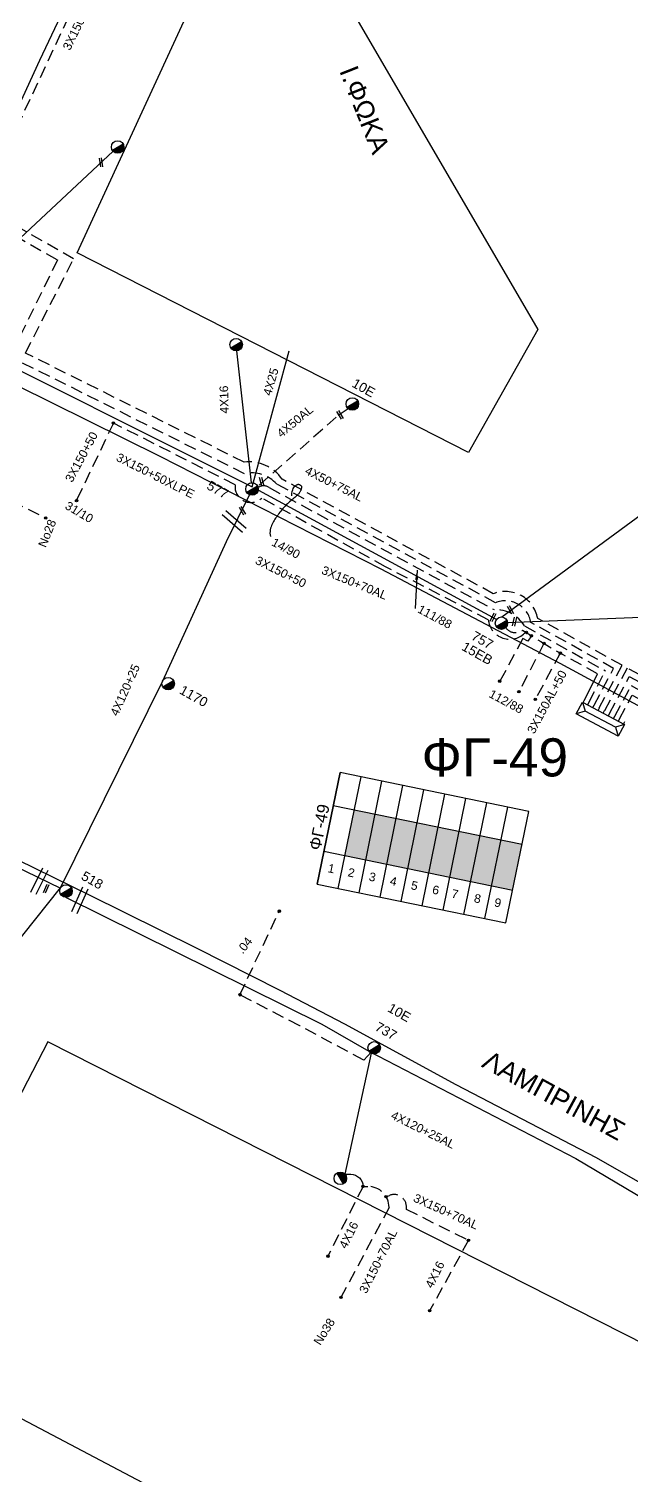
# Model space of a CAD drawing. Header units: millimetres. Extents: x 2087 to 5289, y 222 to 1137.
# Drawn here: x 2637.3 to 2700.6, y 467.4 to 619.2 of the extents above; entities that cross this region are included whole.
import ezdxf
from ezdxf.enums import TextEntityAlignment as Align

# ---------------------------------------------------------------- set-up
doc = ezdxf.new("R2010")
doc.units = ezdxf.units.MM
doc.linetypes.add('DASHED', pattern=[19.05, 12.7, -6.35])
for name, color, linetype in [('Άγνωστα', 7, 'Continuous'), ('Ασφαλειοκιβώτια Χ.Τ 9 αναχωρήσεων', 7, 'Continuous'), ('Γυμνά εναέρια ΧΤ και ΦΟΠ (3Φ)   4x50+16AL', 7, 'Continuous'), ('Εναέρια παροχή ΧΤ 4x16', 7, 'SYN_LINE'), ('Επιγραφές - Σχήματα', 7, 'Continuous'), ('Καλώδια ΧΤ   3x150+50CU', 7, 'DASHED'), ('Καλώδια ΧΤ   3x150+70AL', 7, 'DASHED'), ('Καλώδια ΧΤ   3x150AL+50CU', 7, 'DASHED'), ('Καλώδια ΧΤ   4x50AL', 7, 'DASHED'), ('Μηχανική τομή', 7, 'Continuous'), ('Στύλος ΦΜ', 7, 'Continuous'), ('Στύλος ΦΜ @ 1', 7, 'Continuous'), ('Συνδέσεις', 7, 'Continuous'), ('Συνεστραμμένα ΧΤ   3x70+54.6+25 AL', 7, 'SYN_LINE'), ('Συνεστραμμενα ΧΤ  4Χ120+25 Al', 7, 'Continuous'), ('Τομή', 7, 'Continuous'), ('Υποσταθμός πόλεως', 7, 'Continuous'), ('Υπόβαθρο ΔΕΗ', 7, 'Continuous'), ('Υπόγεια Καλώδια Δικτύου ΧΤ   .04', 7, 'DASHED'), ('Υπόγεια καλώδια Παροχών ΧΤ   4x25', 7, 'DASHED')]:
    doc.layers.add(name, color=color, linetype=linetype)
doc.styles.add('arial', font='arial.ttf')
doc.styles.get("Standard").update_dxf_attribs({"font": 'arial.ttf'})
doc.linetypes.add('SYN_LINE', pattern='A,0.5,-0.0001,["/\\/\\/\\/",Standard,S=0.1,R=0,X=0,Y=-0.05],-0.25', length=0.7501)
doc.dimstyles.new('ISO-25', dxfattribs={"dimtxt": 2.5, "dimasz": 2.5, "dimexe": 1.25, "dimexo": 0.625, "dimtad": 1, "dimtxsty": 'Standard', "dimcen": 2.5, "dimadec": 0, "dimazin": 0, "dimtfac": 1, "dimtmove": 0, "dimatfit": 3, "dimfxl": 1, "dimarcsym": 0})

# ---------------------------------------------------------------- blocks, each defined once
blk = doc.blocks.new('ΤΟΜΗ')
at = {"layer": 'Τομή', "ltscale": 40}
for p, q in [((-5.68, 0), (5.68, 0)), ((5.68, -2.33), (-5.68, -2.33))]:
    blk.add_line(p, q, dxfattribs=at)
blk = doc.blocks.new('ΜΗΧΑΝΙΚΗ ΤΟΜΗ')
at = {"layer": 'Μηχανική τομή', "ltscale": 40}
for p, q in [((-1.89, 0.78), (1.89, 0.78)), ((1.89, 0), (-1.89, 0))]:
    blk.add_line(p, q, dxfattribs=at)
blk = doc.blocks.new('ΥΠΑΡΧΩΝ ΤΣΙΜΕΝΤΕΝΙΟΣ ΣΤΥΛΟΣ')
at = {"layer": 'Στύλος ΦΜ'}
blk.add_hatch(color=7, dxfattribs=at).paths.add_polyline_path([(-1.29, -2.28, 0.574793), (2.62, 0, 0.268822), (1.3, 2.27)])
at = {"layer": 'Στύλος ΦΜ', "color": 7}
blk.add_line((-1.29, -2.28), (1.3, 2.27), dxfattribs=at)
blk.add_circle((0, 0), 2.62, dxfattribs=at)
at = {"layer": 'Στύλος ΦΜ', "flags": 4}
for tag, p in [('ΤΥΠΟΣ', (-4.91, 3.03)), ('ΑΡΙΘΜΟΣ', (-4.68, 8.05))]:
    blk.add_attdef(tag, p, '', height=4, dxfattribs=at)
blk = doc.blocks.new('_ΣΥΝΔΕΣΗ')
at = {"layer": 'Συνδέσεις', "linetype": 'SYN_LINE', "ltscale": 40}
blk.add_hatch(color=256, dxfattribs=at).paths.add_polyline_path([(0.5, -0.01, 1), (-0.5, -0.01, 1)])
at = {"layer": 'Συνδέσεις'}
blk.add_circle((0, -0.01), 0.5, dxfattribs=at)
blk = doc.blocks.new('ΑΣΦΑΛΕΙΟΚΙΒΩΤΙΟ ΥΠΟΣΤΑΘΜΟΥ 9 ΑΝΑΧΩΡΗΣΕΩΝ')
at = {"layer": 'Ασφαλειοκιβώτια Χ.Τ 9 αναχωρήσεων', "ltscale": 40}
for p, q in [((-23.8, 40.36), (24.02, 40.36)), ((-9.72, 40.36), (-9.72, -40.64)), ((9.94, 40.36), (9.94, -40.64)), ((-23.8, 31.36), (24.02, 31.36)), ((-23.8, 22.36), (24.02, 22.36)), ((-23.8, 13.36), (24.02, 13.36)), ((-23.8, 4.36), (24.02, 4.36)), ((-23.8, -4.64), (24.02, -4.64)), ((-23.8, -13.64), (24.02, -13.64)), ((-23.8, -22.64), (24.02, -22.64)), ((-23.8, -31.64), (24.02, -31.64))]:
    blk.add_line(p, q, dxfattribs=at)
at = {"layer": 'Ασφαλειοκιβώτια Χ.Τ 9 αναχωρήσεων'}
blk.add_lwpolyline([(-23.8, -40.64), (24.02, -40.64), (24.02, 40.36), (-23.8, 40.36)], close=True, dxfattribs=at)
for s, p in [('1', (-17.96, 37.24)), ('2', (-17.96, 28.67)), ('3', (-17.96, 19.6)), ('4', (-17.96, 10.58)), ('5', (-17.96, 1.57)), ('6', (-17.96, -7.57)), ('7', (-17.96, -15.81)), ('8', (-17.96, -25.5)), ('9', (-17.96, -34.19))]:
    blk.add_text(s, height=3.6, rotation=270, dxfattribs=at).set_placement(p)
at = {"layer": 'Ασφαλειοκιβώτια Χ.Τ 9 αναχωρήσεων', "ltscale": 40}
for tag, height, p in [('ΟΝΟΜΑ', 5, (-0.16, 44.31)), ('ΚΕΙΜΕΝΟ 1', 2, (17.06, 35.59)), ('ΚΕΙΜΕΝΟ 2', 2, (17.06, 26.88)), ('ΚΕΙΜΕΝΟ 3', 2, (17.06, 17.69)), ('ΚΕΙΜΕΝΟ 4', 2, (17.06, 8.71)), ('ΚΕΙΜΕΝΟ 5', 2, (17.06, -0.13)), ('ΚΕΙΜΕΝΟ 6', 2, (17.06, -9.05)), ('ΚΕΙΜΕΝΟ 7', 2, (17.06, -18.13)), ('ΚΕΙΜΕΝΟ 8', 2, (17.06, -26.85)), ('ΚΕΙΜΕΝΟ 9', 2, (17.06, -35.99)), ('ΣΧ', 2, (-0.1, -42.64))]:
    blk.add_attdef(tag, text='', height=height, dxfattribs=at).set_placement(p, align=Align.MIDDLE_CENTER)
blk = doc.blocks.new('ΥΠΟΣΤΑΘΜΟΣ ΠΟΛΕΩΣ 9 ΑΝΑΧΩΡΗΣΕΩΝ')
at = {"layer": 'Υποσταθμός πόλεως', "ltscale": 40}
for p, q in [((-9.63, -2.82), (-9.63, -4)), ((-7.12, -2.82), (-7.12, -4)), ((-4.84, -2.82), (-4.84, -4)), ((-2.36, -2.82), (-2.36, -4)), ((0.09, -2.82), (0.09, -4)), ((2.55, -2.82), (2.55, -4)), ((5.02, -2.82), (5.02, -4)), ((7.48, -2.82), (7.48, -4)), ((9.61, -2.82), (9.61, -4))]:
    blk.add_line(p, q, dxfattribs=at)
blk.add_lwpolyline([(-10.02, 2.82), (10.02, 2.82), (10.02, -2.82), (-10.02, -2.82)], close=True, dxfattribs=at)
for points in [[(-7.21, 0), (-10.02, 2.82)], [(-10.02, -2.82), (-7.21, 0)], [(-7.21, 0), (7.21, 0)], [(7.21, 0), (10.02, 2.82)], [(10.02, -2.82), (7.21, 0)]]:
    blk.add_lwpolyline(points, dxfattribs=at)
at = {"layer": 'Υποσταθμός πόλεως', "linetype": 'SYN_LINE', "ltscale": 40, "flags": 1}
for tag, p in [('ΜΕΤΑΣΧΗΜΑΤΙΣΜΟΣ', (10.79, 1.71)), ('ΙΣΧΥΣ', (10.77, -1.08)), ('ΑΡΙΘΜΟΣ', (10.89, -3.8))]:
    blk.add_attdef(tag, p, '', height=1.8, dxfattribs=at)

msp = doc.modelspace()

# ---------------------------------------------------------------- hatches: boundary and pattern name
at = {"layer": 'Ασφαλειοκιβώτια Χ.Τ 9 αναχωρήσεων'}
h = msp.add_hatch(color=2, dxfattribs=at)
h.dxf.hatch_style = 1
h.paths.add_polyline_path([(2671.49, 537.25), (2670.5, 532.44), (2672.7, 531.98), (2673.69, 536.8)])
h = msp.add_hatch(color=1, dxfattribs=at)
h.dxf.hatch_style = 1
h.paths.add_polyline_path([(2673.69, 536.8), (2672.7, 531.98), (2674.91, 531.53), (2675.9, 536.34)])
h = msp.add_hatch(color=85, dxfattribs=at)
h.dxf.hatch_style = 1
h.paths.add_polyline_path([(2675.9, 536.34), (2674.91, 531.53), (2677.11, 531.08), (2678.1, 535.89)])
h = msp.add_hatch(color=173, dxfattribs=at)
h.dxf.hatch_style = 1
h.paths.add_polyline_path([(2680.3, 535.44), (2679.32, 530.63), (2681.52, 530.17), (2682.51, 534.99)])
h = msp.add_hatch(color=27, dxfattribs=at)
h.dxf.hatch_style = 1
h.paths.add_polyline_path([(2682.51, 534.99), (2681.52, 530.17), (2683.72, 529.72), (2684.71, 534.53)])
h = msp.add_hatch(color=5, dxfattribs=at)
h.dxf.hatch_style = 1
h.paths.add_polyline_path([(2684.71, 534.53), (2683.72, 529.72), (2685.93, 529.27), (2686.92, 534.08)])
h = msp.add_hatch(color=30, dxfattribs=at)
h.dxf.hatch_style = 1
h.paths.add_polyline_path([(2686.92, 534.08), (2685.93, 529.27), (2688.13, 528.82), (2689.12, 533.63)])
at = {"layer": 'Επιγραφές - Σχήματα'}
h = msp.add_hatch(color=6, dxfattribs=at)
h.dxf.hatch_style = 1
h.paths.add_polyline_path([(2678.1, 535.89), (2677.11, 531.08), (2679.32, 530.63), (2680.3, 535.44)])

# ---------------------------------------------------------------- linework, layer by layer
at = {"layer": 'Άγνωστα', "color": 5, "linetype": 'SYN_LINE', "ltscale": 10}
msp.add_lwpolyline([(2627.13, 588.65), (2646.16, 606.37)], dxfattribs=at)
at = {"layer": 'Άγνωστα', "color": 6}
for points in [[(2686.99, 557.49), (2733.42, 591.57)], [(2695.68, 548.77), (2697.06, 551.52)]]:
    msp.add_lwpolyline(points, dxfattribs=at)
at = {"layer": 'Άγνωστα'}
msp.add_lwpolyline([(2664.92, 570.21), (2664.94, 570.46), (2664.97, 570.66), (2665.02, 570.83), (2665.08, 570.97), (2665.14, 571.08), (2665.21, 571.17), (2665.28, 571.23), (2665.34, 571.28), (2665.39, 571.33), (2665.44, 571.36), (2665.48, 571.38), (2665.52, 571.4), (2665.56, 571.4), (2665.59, 571.41), (2665.62, 571.41), (2665.65, 571.4), (2665.69, 571.39), (2665.72, 571.38), (2665.76, 571.37), (2665.79, 571.35), (2665.82, 571.33), (2665.85, 571.31), (2665.88, 571.29), (2665.9, 571.26), (2665.92, 571.23), (2665.93, 571.2), (2665.94, 571.16), (2665.94, 571.12), (2665.94, 571.09), (2665.94, 571.04), (2665.93, 571), (2665.92, 570.95), (2665.91, 570.91), (2665.9, 570.86), (2665.88, 570.81), (2665.86, 570.76), (2665.83, 570.71), (2665.8, 570.65), (2665.77, 570.6), (2665.73, 570.54), (2665.69, 570.48), (2665.65, 570.42), (2665.59, 570.36), (2665.53, 570.3), (2665.47, 570.24), (2665.4, 570.17), (2665.32, 570.1), (2665.23, 570.02), (2665.13, 569.94), (2665.03, 569.86), (2664.92, 569.77), (2664.81, 569.68), (2664.7, 569.58), (2664.58, 569.47), (2664.46, 569.36), (2664.34, 569.25), (2664.22, 569.13), (2664.11, 569), (2663.99, 568.87), (2663.88, 568.74), (2663.78, 568.6), (2663.67, 568.47), (2663.58, 568.34), (2663.48, 568.21), (2663.39, 568.09), (2663.31, 567.97), (2663.23, 567.86), (2663.15, 567.74), (2663.08, 567.62), (2663.01, 567.5), (2662.95, 567.38), (2662.88, 567.24), (2662.81, 567.1), (2662.75, 566.95), (2662.7, 566.79), (2662.66, 566.63), (2662.64, 566.46), (2662.63, 566.29), (2662.65, 566.11), (2662.69, 565.94)], dxfattribs=at)
at = {"layer": 'Άγνωστα', "color": 27, "linetype": 'SYN_LINE', "ltscale": 10}
msp.add_lwpolyline([(2687.6, 556.91), (2732.2, 558.68)], dxfattribs=at)
at = {"layer": 'Άγνωστα', "color": 1, "linetype": 'SYN_LINE', "ltscale": 10}
msp.add_lwpolyline([(2673.27, 511.69), (2670.51, 499.01), (2670.51, 499.01), (2670.51, 499.01), (2671.12, 499, -0.431604)], format="xyb", dxfattribs=at)
at = {"layer": 'Άγνωστα', "color": 1}
msp.add_lwpolyline([(2671.12, 499, -0.39516), (2672.42, 497.72, 0.958498)], format="xyb", dxfattribs=at)
at = {"layer": 'Άγνωστα', "color": 1, "linetype": 'DASHED', "ltscale": 0.1}
for points in [[(2672.42, 497.72), (2668.72, 490.4)], [(2683.49, 492.06), (2679.41, 484.67)]]:
    msp.add_lwpolyline(points, dxfattribs=at)
at = {"layer": 'Γυμνά εναέρια ΧΤ και ΦΟΠ (3Φ)   4x50+16AL', "color": 27, "linetype": 'Continuous', "ltscale": 0.1}
msp.add_lwpolyline([(2686.43, 557.23), (2661.08, 570.96)], dxfattribs=at)
at = {"layer": 'Εναέρια παροχή ΧΤ 4x16', "color": 27, "ltscale": 10}
msp.add_lwpolyline([(2660.7, 571.56), (2659.14, 585.42)], dxfattribs=at)
at = {"layer": 'Καλώδια ΧΤ   3x150+50CU', "color": 27, "linetype": 'DASHED', "ltscale": 0.1}
msp.add_lwpolyline([(2661.38, 571.08, -0.307722), (2662.56, 571.06), (2686.19, 558.26)], format="xyb", dxfattribs=at)
at = {"layer": 'Καλώδια ΧΤ   3x150+50CU', "color": 6, "linetype": 'DASHED', "ltscale": 0.1}
for points in [[(2687.41, 556.37, 0.440065), (2689.17, 556.11, 9.728881)], [(2697.03, 551.53, 0.054309), (2697.03, 551.53), (2692.94, 553.8)]]:
    msp.add_lwpolyline(points, format="xyb", dxfattribs=at)
for points in [[(2689.17, 556.11), (2691.08, 554.91)], [(2690.1, 555.52), (2689.72, 554.93), (2689.21, 555.21), (2686.8, 550.75)], [(2691.42, 554.71), (2688.82, 549.7)], [(2691.08, 554.91), (2693, 553.77)], [(2693.13, 553.68), (2690.51, 548.83)]]:
    msp.add_lwpolyline(points, dxfattribs=at)
at = {"layer": 'Καλώδια ΧΤ   3x150+50CU', "color": 27, "linetype": 'DASHED', "ltscale": 0.1}
for points in [[(2689.37, 556.55), (2697.87, 551.83)], [(2696.15, 548.52), (2697.87, 551.83)]]:
    msp.add_lwpolyline(points, dxfattribs=at)
at = {"layer": 'Καλώδια ΧΤ   3x150+50CU', "color": 85, "ltscale": 0.1}
msp.add_lwpolyline([(2757.21, 487.67), (2747.34, 500.23, 0.500377), (2747.39, 502.32), (2748.01, 503.9), (2732.01, 524.74, 0.193653), (2729.97, 527.18), (2726.05, 531.84, 0.293651), (2724.02, 533.95), (2716.03, 543.69), (2708.93, 547.38, 0.176212), (2706.5, 548.7), (2700.16, 552.13), (2697.78, 547.65)], format="xyb", dxfattribs=at)
at = {"layer": 'Καλώδια ΧΤ   3x150+50CU', "color": 27, "linetype": 'DASHED', "ltscale": 0.1}
msp.add_arc((2686.32, 554.7), 3.56, 31.3276, 92.0739, dxfattribs=at)
at = {"layer": 'Καλώδια ΧΤ   3x150+70AL', "color": 5, "linetype": 'DASHED', "ltscale": 0.1}
msp.add_lwpolyline([(2635.28, 607.22), (2643.02, 623.73), (2647.06, 632.39), (2652.54, 644.13), (2645.22, 647.86)], dxfattribs=at)
at = {"layer": 'Καλώδια ΧΤ   3x150+70AL', "color": 62, "ltscale": 0.1}
msp.add_lwpolyline([(2633.43, 602.56), (2632.08, 600.11), (2632.51, 599.42), (2640.32, 594.96), (2635.08, 584.36), (2630.82, 575.75), (2627.22, 567.78), (2620.48, 553.72), (2616.48, 545.38, -0.074305), (2616.48, 545.38, 0.496785), (2612.1, 538.91), (2609.75, 533.76), (2580.95, 548.23), (2578.42, 543.26)], format="xyb", dxfattribs=at)
at = {"layer": 'Καλώδια ΧΤ   3x150+70AL', "color": 5, "linetype": 'DASHED', "ltscale": 0.1}
msp.add_lwpolyline([(2697.23, 547.94), (2699.62, 552.42), (2690.76, 557.34, 0.466946), (2686.1, 559.93), (2663.92, 571.94, 0.279224), (2659.92, 573.73), (2636.95, 585.19), (2642.01, 595.09), (2633.21, 600.11), (2634.22, 602.29)], format="xyb", dxfattribs=at)
at = {"layer": 'Καλώδια ΧΤ   3x150+70AL', "color": 1, "ltscale": 0.1}
for points in [[(2672.42, 497.72), (2672.92, 497.72, -0.413099), (2675.15, 495.51), (2670.09, 486.06)], [(2674.83, 496.64), (2675.18, 496.78, -0.589815), (2676.95, 495.33), (2683.49, 492.06)]]:
    msp.add_lwpolyline(points, format="xyb", dxfattribs=at)
at = {"layer": 'Καλώδια ΧΤ   3x150AL+50CU', "color": 30, "linetype": 'DASHED', "ltscale": 0.1}
msp.add_lwpolyline([(2696.69, 548.23), (2698.74, 552.09), (2690.05, 556.91, 0.480577), (2686.32, 558.98), (2663.36, 571.42, 0.270577), (2659.95, 572.52), (2636.27, 584.33, 0.370652), (2634.59, 586.2), (2616.98, 595.36, 0.586623), (2615.91, 597.36), (2606.55, 602.35, 0.282004), (2603.97, 602.73), (2562.58, 623.94, 0.485848), (2561.67, 626.03), (2555.61, 629.15), (2558.08, 633.93, -0.490413), (2558.66, 634.55), (2561.36, 633.16)], format="xyb", dxfattribs=at)
at = {"layer": 'Καλώδια ΧΤ   3x150AL+50CU', "color": 6, "linetype": 'DASHED', "ltscale": 0.1}
msp.add_lwpolyline([(2689.5, 555.9), (2689.5, 555.9, -0.652536), (2685.57, 557.2), (2674.77, 562.75), (2661.78, 569.97, -0.701816), (2658.97, 571.36), (2646.18, 577.84), (2642.3, 569.7)], format="xyb", dxfattribs=at)
at = {"layer": 'Καλώδια ΧΤ   3x150AL+50CU', "color": 173, "linetype": 'DASHED', "ltscale": 0.1}
msp.add_lwpolyline([(2698.32, 547.36), (2700.38, 551.23), (2706.34, 548.01, -0.272496), (2708.56, 546.8), (2715.82, 543.03), (2723.7, 533.41, -0.268545), (2725.28, 531.49), (2729.39, 526.6, -0.250356), (2731.3, 524.32), (2746.84, 504.06), (2745.99, 502.26, -0.610888), (2746.19, 501.81)], format="xyb", dxfattribs=at)
at = {"layer": 'Καλώδια ΧΤ   3x150AL+50CU', "color": 1, "linetype": 'DASHED', "ltscale": 0.1}
msp.add_lwpolyline([(2698.86, 547.07), (2700.58, 550.28), (2706, 547.35, -0.270729), (2707.99, 546.27), (2715.62, 542.3), (2723.45, 532.75, -0.245335), (2724.72, 531.18), (2729.18, 525.86, -0.255976), (2730.74, 524.01), (2740.31, 511.53), (2745.99, 504.13), (2734.38, 480.52, 0.542259), (2734.35, 479.29)], format="xyb", dxfattribs=at)
at = {"layer": 'Καλώδια ΧΤ   3x150AL+50CU', "color": 2, "linetype": 'DASHED', "ltscale": 0.1}
msp.add_lwpolyline([(2699.37, 546.8), (2700.69, 549.29), (2705.77, 546.59, -0.715724), (2707.34, 545.68)], format="xyb", dxfattribs=at)
at = {"layer": 'Καλώδια ΧΤ   4x50AL', "color": 27, "ltscale": 0.1}
msp.add_lwpolyline([(2670.85, 579.34), (2669.6, 578.47), (2661.08, 570.96)], dxfattribs=at)
at = {"layer": 'Καλώδια ΧΤ   4x50AL', "color": 5, "ltscale": 0.1}
msp.add_lwpolyline([(2630.37, 572.13), (2639.07, 567.89)], dxfattribs=at)
at = {"layer": 'Συνεστραμμένα ΧΤ   3x70+54.6+25 AL', "color": 27, "linetype": 'SYN_LINE', "ltscale": 10}
for points in [[(2627.28, 587.86), (2660.75, 571.16)], [(2535.14, 583.97), (2547.32, 576.69), (2578.82, 559.54), (2616.02, 540.96), (2640.62, 529.01)]]:
    msp.add_lwpolyline(points, dxfattribs=at)
at = {"layer": 'Συνεστραμμενα ΧΤ  4Χ120+25 Al', "color": 151, "linetype": 'SYN_LINE', "ltscale": 10}
msp.add_lwpolyline([(2632.82, 519.29), (2640.63, 529.04), (2651.37, 550.8), (2658.06, 565.42), (2660.47, 570.31)], dxfattribs=at)
at = {"layer": 'Συνεστραμμενα ΧΤ  4Χ120+25 Al', "color": 1, "linetype": 'SYN_LINE', "ltscale": 10}
msp.add_lwpolyline([(2641.17, 528.07), (2668.09, 514.76), (2673.02, 511.93), (2694.76, 500.64), (2694.76, 500.64), (2711.63, 490.66), (2734.04, 478.96)], dxfattribs=at)
at = {"layer": 'Υπόβαθρο ΔΕΗ'}
for points in [[(2631.64, 601.26), (2560.2, 635.61), (2581.7, 677.04), (2651.31, 643.49), (2645.64, 631.14), (2638.42, 615.88), (2634.11, 606.59), (2631.64, 601.26)], [(2639.31, 512.89), (2622.58, 480.66), (2700.53, 439.59), (2717.44, 473.34)]]:
    msp.add_lwpolyline(points, close=True, dxfattribs=at)
for points in [[(2657.71, 628.97), (2666.35, 629.51), (2690.76, 587.67), (2683.5, 574.74), (2642.38, 595.72), (2657.71, 628.97)], [(2636, 581.83), (2651.05, 574.36), (2674.29, 562.55), (2693.1, 552.64), (2714.91, 540.84), (2738.25, 511.64), (2733.9, 502.04), (2732.02, 503.37), (2723.18, 485.69), (2708.08, 494.36), (2696.94, 500.72), (2696.94, 500.72), (2682.21, 508.37), (2670.5, 514.76), (2663.71, 518.29), (2654.9, 522.71), (2643.69, 528.3), (2632.31, 533.86), (2620.21, 540.28), (2617.28, 541.88), (2619.6, 547.22), (2626.86, 562.81), (2633.27, 576.33), (2636, 581.83)]]:
    msp.add_lwpolyline(points, dxfattribs=at)
at = {"layer": 'Υπόγεια Καλώδια Δικτύου ΧΤ   .04', "color": 1, "ltscale": 0.1}
for points in [[(2659.47, 517.83), (2663.61, 526.61)], [(2673.25, 511.81), (2672.51, 510.97), (2665.76, 514.58), (2659.47, 517.83)]]:
    msp.add_lwpolyline(points, dxfattribs=at)
at = {"layer": 'Υπόγεια καλώδια Παροχών ΧΤ   4x25', "color": 27, "linetype": 'SYN_LINE', "ltscale": 10}
msp.add_lwpolyline([(2660.75, 571.16), (2664.66, 585.43)], dxfattribs=at)

# ---------------------------------------------------------------- block references
at = {"layer": 'Ασφαλειοκιβώτια Χ.Τ 9 αναχωρήσεων', "xscale": 0.25, "yscale": 0.25, "zscale": 0.25, "rotation": 78.40048782280249}
msp.add_blockref('ΑΣΦΑΛΕΙΟΚΙΒΩΤΙΟ ΥΠΟΣΤΑΘΜΟΥ 9 ΑΝΑΧΩΡΗΣΕΩΝ', (2678.67, 533.24), dxfattribs=at).add_auto_attribs({'ΟΝΟΜΑ': 'ΦΓ-49'})
at = {"layer": 'Μηχανική τομή'}
for p, xscale, yscale, zscale, rotation in [((2644.98, 605.21), 0.2499999999999994, 0.2499999999999994, 0.2499999999999994, 97.89813668636647), ((2669.91, 578.64), 0.2499999999999905, 0.2499999999999905, 0.2499999999999905, 299.8769608853335), ((2661.67, 571.66), 0.2499999999999997, 0.2499999999999997, 0.2499999999999997, 285.3177841252401), ((2659.66, 568.57), 0.2499999999999996, 0.2499999999999996, 0.2499999999999996, 300.6355682507927), ((2687.82, 558.18), 0.2499999999999997, 0.2499999999999997, 0.2499999999999997, 299.876960885336), ((2685.97, 557.48), 0.2499999999999997, 0.2499999999999997, 0.2499999999999997, 243.8488241726164), ((2688.23, 557.02), 0.2499999999999997, 0.2499999999999997, 0.2499999999999997, 257.6064758763804), ((2639.03, 529.01), 0.2499999999999997, 0.2499999999999997, 0.2499999999999997, 245.2524346522103)]:
    msp.add_blockref('ΜΗΧΑΝΙΚΗ ΤΟΜΗ', p, dxfattribs=dict(at, xscale=xscale, yscale=yscale, zscale=zscale, rotation=rotation))
at = {"layer": 'Στύλος ΦΜ @ 1', "ltscale": 40, "xscale": 0.2499999999999998, "yscale": 0.2499999999999998, "zscale": 0.2499999999999998}
for p, rotation in [((2646.64, 606.81), 330.6463124681125), ((2659.08, 586.07), 330.6463124681125), ((2670.02, 498.56), 60.43658789886273)]:
    msp.add_blockref('ΥΠΑΡΧΩΝ ΤΣΙΜΕΝΤΕΝΙΟΣ ΣΤΥΛΟΣ', p, dxfattribs=dict(at, rotation=rotation))
at = {"layer": 'Στύλος ΦΜ @ 1', "ltscale": 40}
ref = msp.add_blockref('ΥΠΑΡΧΩΝ ΤΣΙΜΕΝΤΕΝΙΟΣ ΣΤΥΛΟΣ', (2671.28, 579.84), dxfattribs=dict(at, xscale=0.2499999999999998, yscale=0.2499999999999998, zscale=0.2499999999999998, rotation=330.6463124681125))
ref.add_attrib('ΑΡΙΘΜΟΣ', '10E', (2671.15, 581.71), dxfattribs={"layer": 'Στύλος ΦΜ', "height": 1, "rotation": 330.6463, "flags": 4})
ref = msp.add_blockref('ΥΠΑΡΧΩΝ ΤΣΙΜΕΝΤΕΝΙΟΣ ΣΤΥΛΟΣ', (2660.75, 570.91), dxfattribs=dict(at, xscale=0.2499999999999998, yscale=0.2499999999999998, zscale=0.2499999999999998, rotation=330.6463124681125))
ref.add_attrib('ΑΡΙΘΜΟΣ', '577', (2655.89, 570.98), dxfattribs={"layer": 'Στύλος ΦΜ', "height": 1, "rotation": 330.6463, "flags": 4})
ref = msp.add_blockref('ΥΠΑΡΧΩΝ ΤΣΙΜΕΝΤΕΝΙΟΣ ΣΤΥΛΟΣ', (2686.95, 556.83), dxfattribs=dict(at, xscale=0.2499999999999998, yscale=0.2499999999999998, zscale=0.2499999999999998, rotation=330.6463124681125))
ref.add_attrib('ΤΥΠΟΣ', '15EB', (2682.68, 554.08), dxfattribs={"layer": 'Στύλος ΦΜ', "height": 1, "rotation": 330.6463, "flags": 4})
ref.add_attrib('ΑΡΙΘΜΟΣ', '757', (2683.69, 555.19), dxfattribs={"layer": 'Στύλος ΦΜ', "height": 1, "rotation": 330.6463, "flags": 4})
ref = msp.add_blockref('ΥΠΑΡΧΩΝ ΤΣΙΜΕΝΤΕΝΙΟΣ ΣΤΥΛΟΣ', (2651.94, 550.48), dxfattribs=dict(at, xscale=0.2499999999999998, yscale=0.2499999999999998, zscale=0.2499999999999998, rotation=330.6463124681125))
ref.add_attrib('ΑΡΙΘΜΟΣ', '1170', (2653.03, 549.51), dxfattribs={"layer": 'Στύλος ΦΜ', "height": 1, "rotation": 330.6463, "flags": 4})
ref = msp.add_blockref('ΥΠΑΡΧΩΝ ΤΣΙΜΕΝΤΕΝΙΟΣ ΣΤΥΛΟΣ', (2641.2, 528.72), dxfattribs=dict(at, xscale=0.2499999999999998, yscale=0.2499999999999998, zscale=0.2499999999999998, rotation=330.6463124681125))
ref.add_attrib('ΑΡΙΘΜΟΣ', '518', (2642.71, 530), dxfattribs={"layer": 'Στύλος ΦΜ', "height": 1, "rotation": 330.6463, "flags": 4})
ref = msp.add_blockref('ΥΠΑΡΧΩΝ ΤΣΙΜΕΝΤΕΝΙΟΣ ΣΤΥΛΟΣ', (2673.58, 512.27), dxfattribs=dict(at, xscale=0.2499999999999998, yscale=0.2499999999999998, zscale=0.2499999999999998, rotation=330.6463124681125))
ref.add_attrib('ΤΥΠΟΣ', '10E', (2674.9, 516.14), dxfattribs={"layer": 'Στύλος ΦΜ', "height": 1, "rotation": 330.6463, "flags": 4})
ref.add_attrib('ΑΡΙΘΜΟΣ', '737', (2673.57, 514.17), dxfattribs={"layer": 'Στύλος ΦΜ', "height": 1, "rotation": 330.6463, "flags": 4})
at = {"layer": 'Συνδέσεις', "xscale": 0.25, "yscale": 0.25, "zscale": 0.25}
for p in [(2646.19, 577.84), (2642.31, 569.7), (2639.08, 567.89), (2689.57, 555.86), (2690.1, 555.52), (2691.42, 554.71), (2693.14, 553.69), (2686.78, 550.75), (2688.78, 549.65), (2690.51, 548.83), (2663.62, 526.61), (2659.48, 517.83), (2672.42, 497.73), (2674.84, 496.64), (2683.49, 492.06), (2668.72, 490.4), (2670.09, 486.07), (2679.41, 484.67)]:
    msp.add_blockref('_ΣΥΝΔΕΣΗ', p, dxfattribs=at)
at = {"layer": 'Τομή', "xscale": 0.2499999999999999, "yscale": 0.2499999999999999, "zscale": 0.2499999999999999}
for p, rotation in [((2659.07, 567.72), 319.0832468503967), ((2638.66, 529.62), 243.6291158178267), ((2642.92, 527.63), 246.1510104086139)]:
    msp.add_blockref('ΤΟΜΗ', p, dxfattribs=dict(at, rotation=rotation))
at = {"layer": 'Υποσταθμός πόλεως', "xscale": 0.2499999999997231, "yscale": 0.2499999999997231, "zscale": 0.2499999999997231, "rotation": 151.933376168392}
msp.add_blockref('ΥΠΟΣΤΑΘΜΟΣ ΠΟΛΕΩΣ 9 ΑΝΑΧΩΡΗΣΕΩΝ', (2697.33, 546.76), dxfattribs=at)

# ---------------------------------------------------------------- texts
at = {"ltscale": 40, "insert": (2678.55, 544.75), "char_height": 4, "width": 21.1415, "attachment_point": 1, "style": 'arial'}
msp.add_mtext('{\\fArial|b0|i0|c204|p34;Ф}Γ-49', dxfattribs=at)
at = {"layer": 'Άγνωστα', "ltscale": 40, "char_height": 0.9, "width": 69.1904, "attachment_point": 1, "style": 'arial'}
for s, insert, rotation in [('3X150+50', (2641.06, 571.96), 61.6678), ('3X150+50XLPE', (2646.8, 574.74), 333.2392), ('4X50+75AL', (2666.63, 573.35), 333.2227), ('31/10', (2641.47, 569.68), 329.561), ('Νο28', (2638.24, 565.04), 67.8439), ('14/90', (2663.14, 565.84), 331.8697), ('3X150+50', (2661.41, 563.93), 333.2227), ('111/88', (2678.48, 558.81), 331.8697), ('4X120+25', (2645.81, 547.38), 65.7306), ('3X150AL+50', (2689.6, 545.57), 61.6678), ('112/88', (2685.97, 549.92), 331.8697), ('4X120+25AL', (2675.65, 505.69), 333.6661), ('Νο38', (2667.16, 481.45), 57.9237)]:
    msp.add_mtext(s, dxfattribs=dict(at, insert=insert, rotation=rotation))
at = {"layer": 'Εναέρια παροχή ΧΤ 4x16', "ltscale": 40, "char_height": 0.9, "width": 69.1904, "attachment_point": 1, "style": 'arial'}
for insert, rotation in [((2657.39, 578.83), 91.1607), ((2669.84, 491.51), 63.298), ((2678.89, 487.36), 63.298)]:
    msp.add_mtext('4X16', dxfattribs=dict(at, insert=insert, rotation=rotation))
at = {"layer": 'Επιγραφές - Σχήματα', "ltscale": 40, "char_height": 2, "width": 21.1415, "attachment_point": 1, "style": 'arial'}
for s, insert, rotation in [('Ι.ΦΩΚΑ', (2671.75, 615.56), 291.618), ('ΛΑΜΠΡΙΝΗΣ', (2685.71, 512.08), 331.4636)]:
    msp.add_mtext(s, dxfattribs=dict(at, insert=insert, rotation=rotation))
at = {"layer": 'Καλώδια ΧΤ   3x150+70AL', "ltscale": 40, "char_height": 0.9, "width": 69.1904, "attachment_point": 1, "style": 'arial'}
for insert, rotation in [((2640.81, 617.27), 63.8674), ((2668.31, 562.89), 337.6081), ((2677.98, 497), 335.7202), ((2671.96, 486.8), 63.298)]:
    msp.add_mtext('3X150+70AL', dxfattribs=dict(at, insert=insert, rotation=rotation))
at = {"layer": 'Καλώδια ΧΤ   4x50AL', "ltscale": 40, "insert": (2663.25, 576.94), "char_height": 0.9, "width": 69.1904, "attachment_point": 1, "rotation": 39.6297, "style": 'arial'}
msp.add_mtext('4X50AL', dxfattribs=at)
at = {"layer": 'Υπόγεια Καλώδια Δικτύου ΧΤ   .04', "ltscale": 40, "insert": (2659.07, 522.61), "char_height": 0.9, "width": 69.1904, "attachment_point": 1, "rotation": 51.908, "style": 'arial'}
msp.add_mtext('.04', dxfattribs=at)
at = {"layer": 'Υπόγεια καλώδια Παροχών ΧΤ   4x25', "ltscale": 40, "insert": (2661.88, 580.89), "char_height": 0.9, "width": 69.1904, "attachment_point": 1, "rotation": 73.9841, "style": 'arial'}
msp.add_mtext('4X25', dxfattribs=at)

# ---------------------------------------------------------------- leaders
at = {"layer": 'Επιγραφές - Σχήματα', "ltscale": 40}
msp.add_leader([(2678.09, 562.4), (2677.9, 558.39)], dimstyle='ISO-25', override={"dimasz": 1, "dimtad": 0}, dxfattribs=at)

doc.saveas('drawing.dxf')
